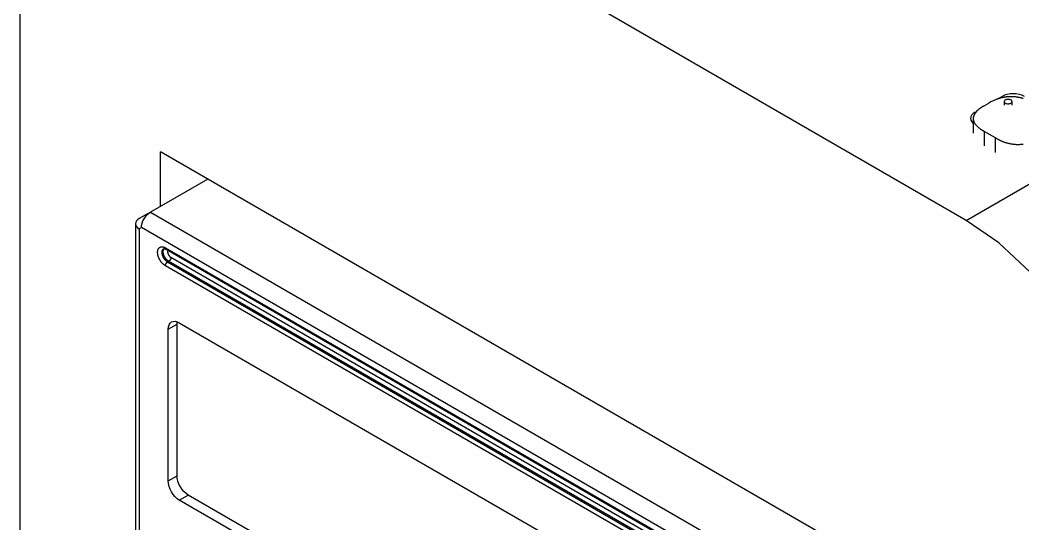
# Model space of a CAD drawing. Extents: x 2.69 to 8.09, y 2.38 to 7.06.
# Drawn here: x 7.137 to 7.764, y 6.421 to 6.736 of the extents above; entities that cross this region are included whole.
import ezdxf

# ---------------------------------------------------------------- set-up
doc = ezdxf.new("R2010")
doc.units = 0
doc.header["$LTSCALE"] = 0.5
doc.layers.add('TANGENT_LINES', color=7, linetype='CONTINUOUS')
doc.layers.add('VISIBLE', color=7, linetype='CONTINUOUS')

msp = doc.modelspace()

# ---------------------------------------------------------------- linework, layer by layer
at = {"layer": 'TANGENT_LINES'}
for p, q in [((7.72885, 6.61111), (7.93486, 6.73005)), ((7.75121, 6.68772), (7.75121, 6.68859)), ((7.7401, 6.66675), (7.7401, 6.6577)), ((7.7472, 6.6536), (7.7472, 6.66266)), ((7.21874, 6.61631), (7.70105, 6.33785)), ((7.21178, 6.60586), (7.21178, 6.40656)), ((7.69548, 6.32821), (7.21318, 6.60667)), ((7.22814, 6.59401), (7.68052, 6.33283)), ((7.22953, 6.58517), (7.23023, 6.58557)), ((7.22953, 6.58517), (7.68191, 6.32399)), ((7.68261, 6.32439), (7.23023, 6.58557)), ((7.684, 6.3268), (7.23162, 6.58798)), ((7.68052, 6.32158), (7.22814, 6.58276)), ((7.22988, 6.54318), (7.23545, 6.54639)), ((7.22988, 6.44835), (7.23545, 6.45156)), ((7.23684, 6.43629), (7.24241, 6.43951))]:
    msp.add_line(p, q, dxfattribs=at)
for points in [[(7.22814, 6.58276), (7.22796, 6.58289), (7.22777, 6.58302), (7.22759, 6.58315), (7.22741, 6.58329), (7.22723, 6.58343), (7.22706, 6.58357), (7.22688, 6.58371), (7.22671, 6.58386), (7.22654, 6.58401), (7.22637, 6.58417), (7.22621, 6.58433), (7.22605, 6.5845), (7.22589, 6.58468), (7.22574, 6.58486), (7.22559, 6.58504), (7.22545, 6.58524), (7.22531, 6.58543), (7.22517, 6.58563), (7.22504, 6.58583), (7.22491, 6.58604), (7.22478, 6.58624), (7.22466, 6.58645), (7.22454, 6.58666), (7.22443, 6.58688), (7.22432, 6.58709), (7.22422, 6.58731), (7.22412, 6.58753), (7.22403, 6.58775), (7.22394, 6.58797), (7.22385, 6.58819), (7.22377, 6.58841), (7.2237, 6.58864), (7.22363, 6.58886), (7.22357, 6.58909), (7.22351, 6.58931), (7.22346, 6.58954), (7.22341, 6.58976), (7.22337, 6.58999), (7.22334, 6.59021), (7.22331, 6.59044), (7.22329, 6.59066), (7.22327, 6.59088), (7.22327, 6.5911), (7.22327, 6.59132), (7.22328, 6.59153), (7.22329, 6.59175), (7.22331, 6.59196), (7.22335, 6.59216), (7.22339, 6.59237), (7.22343, 6.59256), (7.22349, 6.59276), (7.22356, 6.59295), (7.22363, 6.59313), (7.22372, 6.5933), (7.22382, 6.59347), (7.22392, 6.59363), (7.22404, 6.59378), (7.22416, 6.59392), (7.22429, 6.59405), (7.22443, 6.59417), (7.22458, 6.59428), (7.22474, 6.59438), (7.2249, 6.59446), (7.22508, 6.59453), (7.22525, 6.59458), (7.22544, 6.59463), (7.22562, 6.59466), (7.22581, 6.59467), (7.226, 6.59468), (7.2262, 6.59466), (7.22639, 6.59464), (7.22659, 6.5946), (7.22678, 6.59455), (7.22697, 6.59449), (7.22717, 6.59443), (7.22736, 6.59435), (7.22756, 6.59427), (7.22775, 6.59419), (7.22794, 6.5941), (7.22814, 6.59401)], [(7.22953, 6.58517), (7.22941, 6.58526), (7.22928, 6.58535), (7.22915, 6.58544), (7.22903, 6.58553), (7.22891, 6.58563), (7.22878, 6.58572), (7.22866, 6.58582), (7.22854, 6.58592), (7.22843, 6.58603), (7.22831, 6.58613), (7.2282, 6.58625), (7.22809, 6.58636), (7.22798, 6.58648), (7.22787, 6.5866), (7.22777, 6.58673), (7.22767, 6.58686), (7.22757, 6.58699), (7.22747, 6.58713), (7.22738, 6.58726), (7.22729, 6.5874), (7.2272, 6.58754), (7.22712, 6.58769), (7.22703, 6.58783), (7.22695, 6.58798), (7.22688, 6.58813), (7.2268, 6.58827), (7.22673, 6.58842), (7.22666, 6.58857), (7.2266, 6.58873), (7.22653, 6.58888), (7.22648, 6.58903), (7.22642, 6.58918), (7.22637, 6.58934), (7.22632, 6.58949), (7.22628, 6.58964), (7.22624, 6.5898), (7.2262, 6.58995), (7.22617, 6.59011), (7.22614, 6.59026), (7.22611, 6.59042), (7.22609, 6.59057), (7.22608, 6.59072), (7.22606, 6.59088), (7.22605, 6.59103), (7.22605, 6.59118), (7.22605, 6.59134), (7.22606, 6.59149), (7.22607, 6.59163), (7.22608, 6.59178), (7.22611, 6.59192), (7.22613, 6.59206), (7.22617, 6.5922), (7.22621, 6.59233), (7.22626, 6.59246), (7.22631, 6.59258), (7.22638, 6.59269), (7.22645, 6.5928), (7.22652, 6.5929), (7.2266, 6.59299), (7.22669, 6.59309), (7.22678, 6.59318), (7.22687, 6.59327), (7.22696, 6.59336), (7.22706, 6.59344)], [(7.23023, 6.58557), (7.23011, 6.58566), (7.22999, 6.58574), (7.22987, 6.58583), (7.22975, 6.58592), (7.22963, 6.58601), (7.22951, 6.5861), (7.2294, 6.58619), (7.22928, 6.58629), (7.22917, 6.58639), (7.22906, 6.58649), (7.22895, 6.58659), (7.22884, 6.5867), (7.22874, 6.58681), (7.22864, 6.58692), (7.22853, 6.58704), (7.22844, 6.58716), (7.22834, 6.58729), (7.22825, 6.58742), (7.22816, 6.58754), (7.22807, 6.58768), (7.22798, 6.58781), (7.2279, 6.58794), (7.22782, 6.58808), (7.22774, 6.58822), (7.22766, 6.58836), (7.22759, 6.5885), (7.22752, 6.58864), (7.22745, 6.58879), (7.22738, 6.58893), (7.22732, 6.58907), (7.22726, 6.58922), (7.2272, 6.58936), (7.22715, 6.58951), (7.22709, 6.58965), (7.22705, 6.5898), (7.227, 6.58995), (7.22696, 6.59009), (7.22692, 6.59024), (7.22688, 6.59038), (7.22685, 6.59053), (7.22682, 6.59067), (7.2268, 6.59082), (7.22678, 6.59097), (7.22676, 6.59112), (7.22675, 6.59126), (7.22675, 6.59141), (7.22675, 6.59156), (7.22675, 6.59171), (7.22676, 6.59186), (7.22678, 6.59201), (7.2268, 6.59216), (7.22682, 6.5923), (7.22685, 6.59244), (7.22688, 6.59257), (7.22691, 6.59269), (7.22695, 6.59281), (7.22699, 6.59291), (7.22702, 6.59301), (7.22706, 6.5931), (7.22711, 6.59317), (7.22715, 6.59324), (7.22719, 6.5933), (7.22723, 6.59336), (7.22728, 6.59342)], [(7.2297, 6.59245), (7.22969, 6.59244), (7.22969, 6.59242), (7.22968, 6.59239), (7.22966, 6.59234), (7.22965, 6.59229), (7.22963, 6.59222), (7.22962, 6.59214), (7.2296, 6.59206), (7.22958, 6.59197), (7.22956, 6.59188), (7.22955, 6.59178), (7.22954, 6.59169), (7.22953, 6.59159), (7.22953, 6.5915), (7.22953, 6.59141), (7.22953, 6.59133), (7.22954, 6.59124), (7.22955, 6.59116), (7.22956, 6.59108), (7.22957, 6.591), (7.22959, 6.59092), (7.22961, 6.59085), (7.22963, 6.59077), (7.22966, 6.59069), (7.22968, 6.59061), (7.22971, 6.59053), (7.22973, 6.59046), (7.22976, 6.59038), (7.22979, 6.5903), (7.22982, 6.59022), (7.22986, 6.59014), (7.22989, 6.59005), (7.22993, 6.58997), (7.22996, 6.58989), (7.23, 6.58981), (7.23004, 6.58973), (7.23008, 6.58966), (7.23012, 6.58958), (7.23017, 6.5895), (7.23021, 6.58942), (7.23026, 6.58935), (7.2303, 6.58927), (7.23035, 6.5892), (7.2304, 6.58913), (7.23045, 6.58905), (7.23051, 6.58899), (7.23056, 6.58892), (7.23061, 6.58885), (7.23067, 6.58879), (7.23073, 6.58872), (7.23079, 6.58866), (7.23085, 6.5886), (7.23091, 6.58854), (7.23097, 6.58849), (7.23103, 6.58843), (7.23109, 6.58838), (7.23116, 6.58833), (7.23122, 6.58827), (7.23129, 6.58822), (7.23135, 6.58817), (7.23142, 6.58813), (7.23149, 6.58808), (7.23155, 6.58803), (7.23162, 6.58798)], [(7.22814, 6.58276), (7.22814, 6.58282), (7.22815, 6.58287), (7.22816, 6.58293), (7.22816, 6.58299), (7.22817, 6.58305), (7.22818, 6.5831), (7.22819, 6.58316), (7.2282, 6.58322), (7.22821, 6.58328), (7.22822, 6.58334), (7.22823, 6.58339), (7.22825, 6.58345), (7.22827, 6.58351), (7.22829, 6.58357), (7.22831, 6.58362), (7.22833, 6.58368), (7.22835, 6.58374), (7.22838, 6.5838), (7.2284, 6.58385), (7.22843, 6.58391), (7.22846, 6.58396), (7.22849, 6.58402), (7.22852, 6.58407), (7.22855, 6.58413), (7.22858, 6.58418), (7.22861, 6.58424), (7.22864, 6.58429), (7.22868, 6.58434), (7.22871, 6.58439), (7.22875, 6.58444), (7.22879, 6.58449), (7.22883, 6.58454), (7.22886, 6.58459), (7.2289, 6.58464), (7.22894, 6.58468), (7.22899, 6.58473), (7.22903, 6.58477), (7.22907, 6.58481), (7.22911, 6.58485), (7.22916, 6.58489), (7.2292, 6.58492), (7.22925, 6.58496), (7.2293, 6.585), (7.22934, 6.58503), (7.22939, 6.58507), (7.22944, 6.5851), (7.22948, 6.58513), (7.22953, 6.58517)], [(7.23162, 6.58798), (7.23161, 6.58792), (7.23161, 6.58787), (7.2316, 6.58781), (7.23159, 6.58775), (7.23159, 6.58769), (7.23158, 6.58763), (7.23157, 6.58758), (7.23156, 6.58752), (7.23155, 6.58746), (7.23154, 6.5874), (7.23152, 6.58734), (7.23151, 6.58729), (7.23149, 6.58723), (7.23147, 6.58717), (7.23145, 6.58711), (7.23143, 6.58706), (7.23141, 6.587), (7.23138, 6.58694), (7.23136, 6.58689), (7.23133, 6.58683), (7.2313, 6.58677), (7.23127, 6.58672), (7.23124, 6.58666), (7.23121, 6.58661), (7.23118, 6.58656), (7.23115, 6.5865), (7.23111, 6.58645), (7.23108, 6.5864), (7.23104, 6.58634), (7.23101, 6.58629), (7.23097, 6.58624), (7.23093, 6.5862), (7.23089, 6.58615), (7.23085, 6.5861), (7.23081, 6.58606), (7.23077, 6.58601), (7.23073, 6.58597), (7.23069, 6.58593), (7.23064, 6.58589), (7.2306, 6.58585), (7.23055, 6.58581), (7.23051, 6.58578), (7.23046, 6.58574), (7.23042, 6.58571), (7.23037, 6.58567), (7.23032, 6.58564), (7.23027, 6.5856), (7.23023, 6.58557)]]:
    msp.add_lwpolyline(points, dxfattribs=at)
at = {"layer": 'TANGENT_LINES', "flags": 128}
msp.add_lwpolyline([(7.22855, 6.59311), (7.22855, 6.59311), (7.22825, 6.59345), (7.22814, 6.59401)], dxfattribs=at)
at = {"layer": 'VISIBLE'}
for p, q in [((7.72885, 6.61111), (7.24167, 6.89238)), ((7.13728, 6.14902), (7.13728, 6.83211)), ((7.7401, 6.68283), (7.74289, 6.68443)), ((7.74848, 6.68702), (7.75121, 6.68859)), ((7.75254, 6.6854), (7.75254, 6.68307)), ((7.75746, 6.68307), (7.75746, 6.6854)), ((7.73571, 6.67976), (7.73463, 6.67857)), ((7.73314, 6.67479), (7.73314, 6.66573)), ((7.7472, 6.66266), (7.7401, 6.66675)), ((7.22503, 6.61994), (7.22503, 6.65408)), ((7.74549, 6.35359), (7.22503, 6.65408)), ((7.2546, 6.63701), (7.21874, 6.61631)), ((7.21873, 6.6163), (7.21178, 6.61229)), ((7.20948, 6.60908), (7.20948, 6.40977)), ((7.21318, 6.60667), (7.21178, 6.60586)), ((7.22855, 6.59311), (7.68093, 6.33192)), ((7.23545, 6.54639), (7.23556, 6.5478)), ((7.23545, 6.45156), (7.23545, 6.54639)), ((7.23684, 6.5472), (7.67182, 6.29606)), ((7.22988, 6.44835), (7.22988, 6.54318)), ((7.67739, 6.18837), (7.24241, 6.43951)), ((7.67182, 6.18516), (7.23684, 6.43629))]:
    msp.add_line(p, q, dxfattribs=at)
for points in [[(7.76513, 6.68859), (7.76363, 6.6893), (7.76193, 6.68982), (7.76009, 6.69015), (7.75817, 6.69026), (7.75625, 6.69015), (7.7544, 6.68982), (7.7527, 6.6893), (7.75121, 6.68859)], [(7.75115, 6.68781), (7.75104, 6.68779), (7.75093, 6.68776), (7.75083, 6.68773), (7.75072, 6.68771), (7.75061, 6.68768), (7.75051, 6.68765), (7.75041, 6.68763), (7.7503, 6.6876), (7.7502, 6.68757), (7.7501, 6.68755), (7.75001, 6.68752), (7.74991, 6.6875), (7.74981, 6.68747), (7.74972, 6.68745), (7.74963, 6.68742), (7.74954, 6.6874), (7.74946, 6.68737), (7.74937, 6.68735), (7.74929, 6.68733), (7.74922, 6.6873), (7.74914, 6.68728), (7.74907, 6.68726), (7.749, 6.68724), (7.74893, 6.68722), (7.74887, 6.6872), (7.74881, 6.68718), (7.74874, 6.68716), (7.74868, 6.68714), (7.74862, 6.68712), (7.74856, 6.6871), (7.7485, 6.68708), (7.74844, 6.68706)], [(7.76439, 6.6873), (7.76419, 6.68736), (7.76396, 6.68742), (7.7637, 6.68749), (7.76342, 6.68756), (7.76312, 6.68764), (7.7628, 6.68771), (7.76246, 6.68779), (7.76211, 6.68786), (7.76174, 6.68794), (7.76137, 6.68801), (7.76098, 6.68808), (7.76059, 6.68815), (7.7602, 6.68821), (7.7598, 6.68827), (7.75941, 6.68832), (7.75902, 6.68836), (7.75863, 6.68839), (7.75825, 6.68842), (7.75787, 6.68844), (7.75749, 6.68845), (7.75713, 6.68846), (7.75676, 6.68846), (7.75641, 6.68846), (7.75606, 6.68845), (7.75572, 6.68843), (7.75538, 6.68842), (7.75506, 6.68839), (7.75474, 6.68837), (7.75444, 6.68834), (7.75414, 6.68831), (7.75385, 6.68828), (7.75357, 6.68824), (7.7533, 6.6882), (7.75304, 6.68816), (7.75279, 6.68812), (7.75254, 6.68808), (7.7523, 6.68804), (7.75206, 6.68799), (7.75183, 6.68795), (7.7516, 6.6879), (7.75137, 6.68786), (7.75115, 6.68781)], [(7.73434, 6.67886), (7.73312, 6.67799), (7.73221, 6.67701), (7.73165, 6.67594), (7.73146, 6.67483), (7.73166, 6.67371), (7.73222, 6.67265), (7.73314, 6.67166)], [(7.73425, 6.67806), (7.73419, 6.67792), (7.73412, 6.67779), (7.73406, 6.67765), (7.734, 6.67752), (7.73393, 6.67738), (7.73387, 6.67725), (7.73381, 6.67712), (7.73375, 6.67699), (7.7337, 6.67686), (7.73364, 6.67673), (7.73359, 6.67661), (7.73354, 6.67649), (7.73349, 6.67637), (7.73344, 6.67625), (7.7334, 6.67614), (7.73336, 6.67603), (7.73332, 6.67593), (7.73328, 6.67582), (7.73325, 6.67573), (7.73323, 6.67563), (7.7332, 6.67555), (7.73318, 6.67546), (7.73317, 6.67538), (7.73316, 6.67531), (7.73315, 6.67524), (7.73314, 6.67517), (7.73314, 6.6751), (7.73314, 6.67504), (7.73314, 6.67498), (7.73314, 6.67492), (7.73314, 6.67486), (7.73314, 6.6748)], [(7.73463, 6.67857), (7.73462, 6.67856), (7.73461, 6.67856), (7.7346, 6.67855), (7.7346, 6.67854), (7.73459, 6.67853), (7.73458, 6.67852), (7.73457, 6.67851), (7.73457, 6.6785), (7.73456, 6.67849), (7.73455, 6.67847), (7.73454, 6.67846), (7.73453, 6.67845), (7.73452, 6.67843), (7.73451, 6.67842), (7.7345, 6.6784), (7.73448, 6.67839), (7.73447, 6.67837), (7.73446, 6.67835), (7.73445, 6.67833), (7.73443, 6.67831), (7.73442, 6.67829), (7.7344, 6.67827), (7.73439, 6.67825), (7.73437, 6.67823), (7.73436, 6.67821), (7.73435, 6.67819), (7.73433, 6.67817), (7.73431, 6.67815), (7.7343, 6.67813), (7.73428, 6.6781), (7.73427, 6.67808), (7.73425, 6.67806)], [(7.7401, 6.68283), (7.73992, 6.68272), (7.73974, 6.68261), (7.73956, 6.6825), (7.73938, 6.68239), (7.7392, 6.68228), (7.73902, 6.68217), (7.73885, 6.68206), (7.73867, 6.68196), (7.7385, 6.68185), (7.73833, 6.68174), (7.73817, 6.68164), (7.73801, 6.68154), (7.73785, 6.68143), (7.7377, 6.68133), (7.73755, 6.68123), (7.7374, 6.68113), (7.73726, 6.68104), (7.73713, 6.68094), (7.737, 6.68085), (7.73688, 6.68076), (7.73676, 6.68067), (7.73665, 6.68058), (7.73654, 6.68049), (7.73644, 6.68041), (7.73634, 6.68033), (7.73624, 6.68024), (7.73615, 6.68016), (7.73606, 6.68008), (7.73597, 6.68), (7.73588, 6.67992), (7.73579, 6.67984), (7.73571, 6.67976)], [(7.73314, 6.6748), (7.73317, 6.67459), (7.73319, 6.67439), (7.73322, 6.67418), (7.73325, 6.67397), (7.73329, 6.67377), (7.73333, 6.67356), (7.73339, 6.67334), (7.73345, 6.67313), (7.73352, 6.67291), (7.73361, 6.67269), (7.73371, 6.67247), (7.73382, 6.67224), (7.73395, 6.67201), (7.73409, 6.67178), (7.73424, 6.67155), (7.7344, 6.67131), (7.73458, 6.67108), (7.73476, 6.67085), (7.73496, 6.67062), (7.73516, 6.67039), (7.73537, 6.67017), (7.73559, 6.66995), (7.73581, 6.66973), (7.73604, 6.66952), (7.73627, 6.66931), (7.73651, 6.66911), (7.73675, 6.66892), (7.737, 6.66873), (7.73725, 6.66855), (7.7375, 6.66837), (7.73775, 6.6682), (7.738, 6.66803), (7.73826, 6.66786), (7.73852, 6.6677), (7.73878, 6.66754), (7.73905, 6.66738), (7.73931, 6.66722), (7.73957, 6.66706), (7.73984, 6.66691), (7.7401, 6.66675)], [(7.7472, 6.66266), (7.74752, 6.66248), (7.74783, 6.6623), (7.74815, 6.66213), (7.74846, 6.66195), (7.74878, 6.66178), (7.7491, 6.66161), (7.74942, 6.66144), (7.74974, 6.66128), (7.75007, 6.66112), (7.75039, 6.66097), (7.75072, 6.66082), (7.75106, 6.66067), (7.7514, 6.66053), (7.75174, 6.66039), (7.7521, 6.66026), (7.75246, 6.66013), (7.75283, 6.66001), (7.75321, 6.65989), (7.7536, 6.65977), (7.754, 6.65965), (7.75441, 6.65954), (7.75484, 6.65943), (7.75527, 6.65933), (7.75571, 6.65923), (7.75616, 6.65914), (7.75661, 6.65905), (7.75707, 6.65897), (7.75753, 6.6589), (7.75799, 6.65884), (7.75846, 6.65878), (7.75892, 6.65874), (7.75939, 6.6587), (7.75985, 6.65867), (7.76032, 6.65865), (7.76078, 6.65864), (7.76125, 6.65864), (7.76171, 6.65864), (7.76217, 6.65866), (7.76263, 6.65868), (7.76308, 6.65872), (7.76353, 6.65876), (7.76398, 6.6588), (7.76443, 6.65886)], [(7.21318, 6.60667), (7.21328, 6.60798), (7.2136, 6.60937), (7.21411, 6.61078), (7.21481, 6.61215), (7.21565, 6.61344), (7.21661, 6.61459), (7.21766, 6.61556), (7.21874, 6.61631)], [(7.21178, 6.61229), (7.2108, 6.6116), (7.21008, 6.61082), (7.20963, 6.60996), (7.20948, 6.60908), (7.20963, 6.60819), (7.21008, 6.60734), (7.2108, 6.60655), (7.21178, 6.60586)], [(7.83325, 6.43029), (7.83124, 6.45497), (7.8253, 6.48101), (7.81565, 6.50742), (7.80267, 6.53318), (7.78685, 6.55731), (7.7688, 6.57887), (7.74922, 6.59704), (7.72885, 6.61111)], [(7.22707, 6.59345), (7.22707, 6.59345), (7.22708, 6.59345), (7.22709, 6.59346), (7.2271, 6.59346), (7.22711, 6.59347), (7.22713, 6.59347), (7.22715, 6.59348), (7.22718, 6.59348), (7.2272, 6.59349), (7.22723, 6.59349), (7.22726, 6.5935), (7.2273, 6.5935), (7.22733, 6.5935), (7.22737, 6.59351), (7.22741, 6.59351), (7.22744, 6.5935), (7.22748, 6.5935), (7.22752, 6.5935), (7.22757, 6.59349), (7.22761, 6.59348), (7.22765, 6.59347), (7.22769, 6.59347), (7.22773, 6.59345), (7.22778, 6.59344), (7.22782, 6.59343), (7.22786, 6.59342), (7.2279, 6.5934), (7.22794, 6.59339), (7.22798, 6.59338), (7.22802, 6.59336), (7.22806, 6.59334), (7.2281, 6.59333), (7.22814, 6.59331), (7.22817, 6.5933), (7.22821, 6.59328), (7.22824, 6.59327), (7.22827, 6.59326), (7.2283, 6.59324), (7.22833, 6.59323), (7.22835, 6.59321), (7.22838, 6.5932), (7.2284, 6.59319), (7.22843, 6.59317), (7.22845, 6.59316), (7.22848, 6.59315), (7.2285, 6.59313), (7.22852, 6.59312), (7.22855, 6.59311)], [(7.22988, 6.54318), (7.23001, 6.54467), (7.23041, 6.54595), (7.23105, 6.54697), (7.23192, 6.54768), (7.23297, 6.54807), (7.23418, 6.54812), (7.23548, 6.54783), (7.23684, 6.5472)], [(7.23684, 6.43629), (7.23548, 6.43723), (7.23418, 6.43844), (7.23297, 6.43988), (7.23192, 6.44149), (7.23105, 6.44321), (7.23041, 6.44497), (7.23001, 6.4467), (7.22988, 6.44835)], [(7.24241, 6.43951), (7.24105, 6.44045), (7.23974, 6.44166), (7.23854, 6.4431), (7.23749, 6.4447), (7.23662, 6.44642), (7.23598, 6.44818), (7.23558, 6.44992), (7.23545, 6.45156)]]:
    msp.add_lwpolyline(points, dxfattribs=at)
msp.add_lwpolyline([(7.75254, 6.6854), (7.75258, 6.68512), (7.75272, 6.68486), (7.75295, 6.68461), (7.75326, 6.68439), (7.75363, 6.68422), (7.75406, 6.68409), (7.75452, 6.68401), (7.755, 6.68398), (7.75548, 6.68401), (7.75594, 6.68409), (7.75636, 6.68422), (7.75674, 6.68439), (7.75704, 6.68461), (7.75727, 6.68486), (7.75741, 6.68512), (7.75746, 6.6854), (7.75741, 6.68568), (7.75727, 6.68594), (7.75704, 6.68619), (7.75674, 6.6864), (7.75636, 6.68658), (7.75594, 6.68671), (7.75548, 6.68679), (7.755, 6.68682), (7.75452, 6.68679), (7.75406, 6.68671), (7.75363, 6.68658), (7.75326, 6.6864), (7.75295, 6.68619), (7.75272, 6.68594), (7.75258, 6.68568)], close=True, dxfattribs=at)
msp.add_arc((7.75755, 6.66055), 0.02803, 108.96114, 121.54434, dxfattribs=at)

doc.saveas('drawing.dxf')
